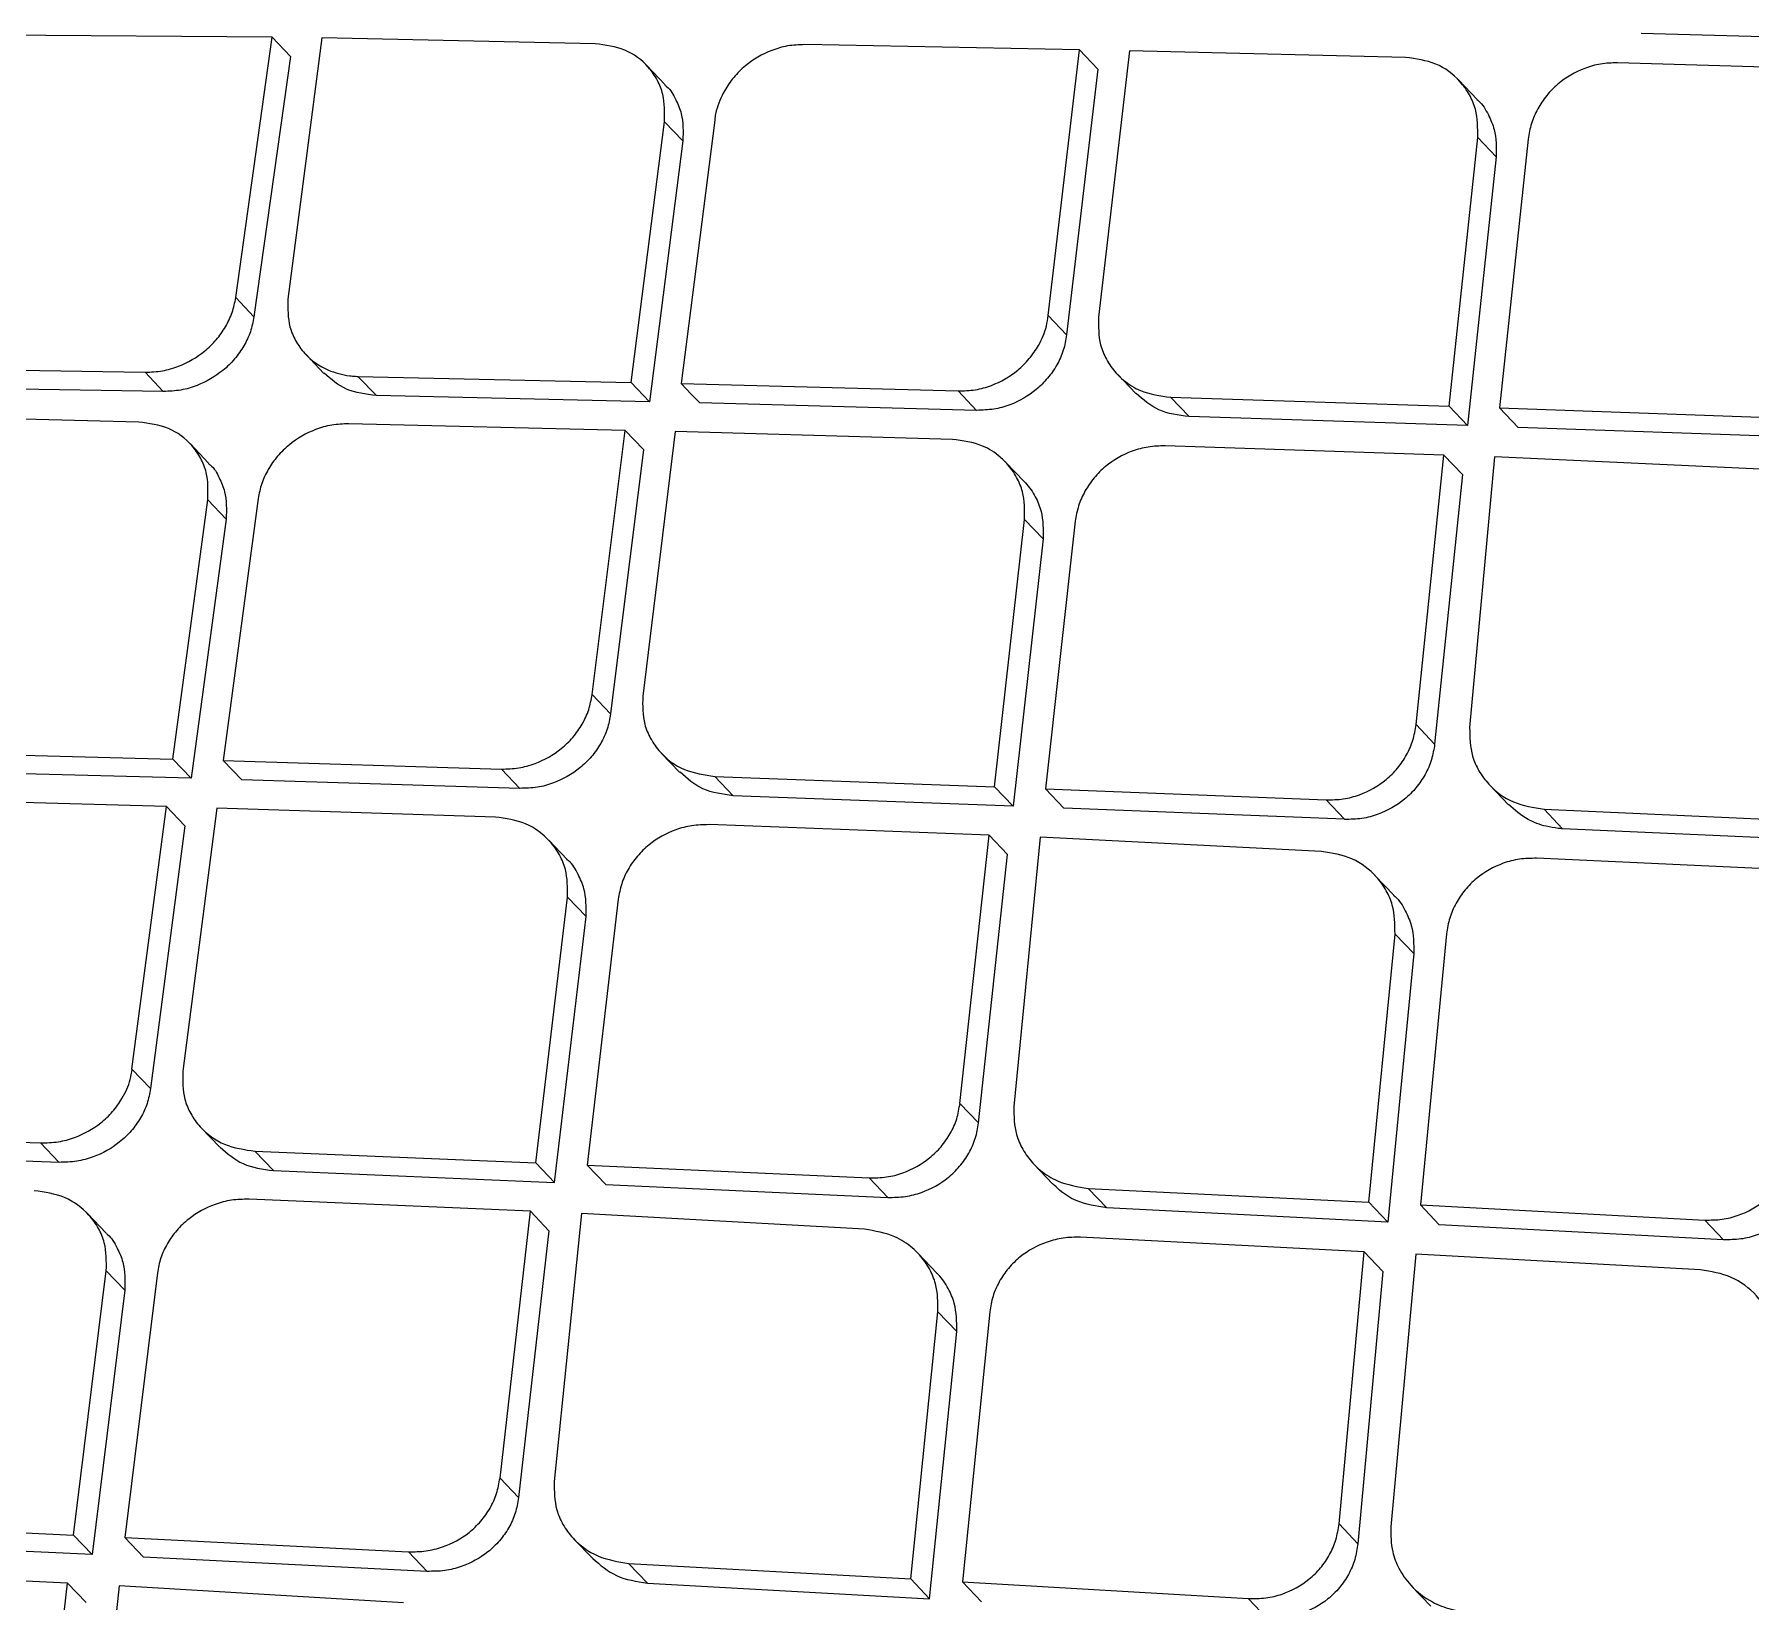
# Model space of a CAD drawing. Extents: x 832 to 912, y 781 to 934.
# Drawn here: x 897.548 to 898.583, y 807.705 to 808.651 of the extents above; entities that cross this region are included whole.
import ezdxf

# ---------------------------------------------------------------- set-up
doc = ezdxf.new("R2010")
doc.units = 0
doc.header["$MEASUREMENT"] = 0
doc.layers.add('1', color=4, linetype='Continuous')

# ---------------------------------------------------------------- blocks, each defined once
blk = doc.blocks.new('2026 SOVEREIGN HL')
at = {"layer": '1', "color": 3, "linetype": 'Continuous', "lineweight": 25}
for p, q in [((65.962, 11.5544), (65.7981, 11.5557)), ((65.94, 11.3973), (65.962, 11.5544)), ((65.973, 11.5429), (65.962, 11.5544)), ((66.9549, 11.5521), (66.7877, 11.5568)), ((65.9919, 11.5541), (65.9715, 11.3963)), ((66.1569, 11.5505), (65.9919, 11.5541)), ((66.449, 11.5468), (66.2832, 11.55)), ((66.4301, 11.3865), (66.449, 11.5468)), ((66.449, 11.5468), (66.4601, 11.5352)), ((66.4792, 11.5462), (66.4604, 11.3856)), ((66.6457, 11.5423), (66.4792, 11.5462)), ((65.973, 11.5429), (65.951, 11.3858)), ((66.199, 11.5258), (66.1879, 11.5374)), ((66.4601, 11.5352), (66.4412, 11.3748)), ((66.9408, 11.5342), (66.7734, 11.539)), ((66.6888, 11.5169), (66.6777, 11.5286)), ((66.1785, 11.3461), (66.1986, 11.5035)), ((66.1986, 11.5035), (66.2097, 11.4919)), ((66.2289, 11.5045), (66.2087, 11.3454)), ((66.6719, 11.3318), (66.6892, 11.4939)), ((66.6892, 11.4939), (66.7004, 11.4822)), ((66.7196, 11.493), (66.7024, 11.3308)), ((66.2097, 11.4919), (66.1896, 11.3345)), ((66.7004, 11.4822), (66.6831, 11.3201)), ((65.94, 11.3973), (65.951, 11.3858)), ((66.4301, 11.3865), (66.4412, 11.3748)), ((65.9822, 11.3631), (65.9932, 11.3515)), ((65.7201, 11.3548), (65.8853, 11.3523)), ((65.8853, 11.3523), (65.8963, 11.3407)), ((66.0137, 11.3498), (66.1785, 11.3461)), ((66.0137, 11.3498), (66.0248, 11.3382)), ((66.4718, 11.3511), (66.4829, 11.3394)), ((65.8963, 11.3407), (65.7311, 11.3432)), ((66.1896, 11.3345), (66.0248, 11.3382)), ((66.1896, 11.3345), (66.1785, 11.3461)), ((66.2087, 11.3454), (66.3758, 11.341)), ((66.3758, 11.341), (66.3869, 11.3293)), ((66.5039, 11.3372), (66.6719, 11.3318)), ((66.5039, 11.3372), (66.5151, 11.3255)), ((66.3869, 11.3293), (66.2199, 11.3338)), ((66.6719, 11.3318), (66.6831, 11.3201)), ((66.7024, 11.3308), (66.7136, 11.319)), ((66.7024, 11.3308), (66.8709, 11.3248)), ((65.8815, 11.3222), (65.7159, 11.3264)), ((66.1748, 11.3172), (66.0083, 11.3212)), ((66.155, 11.1578), (66.1748, 11.3172)), ((66.1859, 11.3056), (66.1748, 11.3172)), ((66.2051, 11.3165), (66.1855, 11.1568)), ((66.3723, 11.3118), (66.2051, 11.3165)), ((66.6831, 11.3201), (66.5151, 11.3255)), ((66.8822, 11.313), (66.7136, 11.319)), ((65.9236, 11.2974), (65.9126, 11.309)), ((66.6688, 11.3023), (66.5007, 11.3079)), ((66.1859, 11.3056), (66.1661, 11.1461)), ((66.4156, 11.2863), (66.4044, 11.298)), ((66.652, 11.1397), (66.6688, 11.3023)), ((66.6688, 11.3023), (66.68, 11.2906)), ((66.6994, 11.3013), (66.6843, 11.1379)), ((66.8684, 11.2935), (66.6994, 11.3013)), ((66.68, 11.2906), (66.6632, 11.1279)), ((65.902, 11.1189), (65.9231, 11.2753)), ((65.9231, 11.2753), (65.9342, 11.2637)), ((65.9535, 11.2761), (65.9324, 11.118)), ((65.9342, 11.2637), (65.9131, 11.1073)), ((66.3977, 11.1022), (66.4158, 11.2634)), ((66.4158, 11.2634), (66.427, 11.2517)), ((66.4464, 11.2624), (66.4284, 11.101)), ((66.427, 11.2517), (66.4089, 11.0905)), ((66.155, 11.1578), (66.1661, 11.1462)), ((66.652, 11.1397), (66.6632, 11.1279)), ((65.7366, 11.1233), (65.902, 11.1189)), ((66.1967, 11.1224), (66.2079, 11.1107)), ((65.9131, 11.1073), (65.7477, 11.1117)), ((65.9131, 11.1073), (65.902, 11.1189)), ((65.9324, 11.118), (65.9436, 11.1064)), ((65.9324, 11.118), (66.1002, 11.1128)), ((66.1002, 11.1128), (66.1113, 11.1012)), ((66.1113, 11.1012), (65.9436, 11.1064)), ((66.229, 11.1084), (66.3977, 11.1022)), ((66.229, 11.1084), (66.2401, 11.0967)), ((66.3977, 11.1022), (66.4089, 11.0905)), ((66.4284, 11.101), (66.5977, 11.0942)), ((66.4284, 11.101), (66.4396, 11.0893)), ((66.6964, 11.1031), (66.7077, 11.0913)), ((65.8982, 11.0902), (65.731, 11.0948)), ((65.8774, 10.9317), (65.8982, 11.0902)), ((65.8982, 11.0902), (65.9093, 11.0785)), ((65.9286, 11.0893), (65.9081, 10.9306)), ((66.0966, 11.0839), (65.9286, 11.0893)), ((66.4089, 11.0905), (66.2401, 11.0967)), ((66.6089, 11.0825), (66.4396, 11.0893)), ((66.5977, 11.0942), (66.6089, 11.0825)), ((66.7292, 11.0886), (66.8976, 11.0811)), ((66.7292, 11.0886), (66.7404, 11.0768)), ((65.9093, 11.0785), (65.8886, 10.92)), ((66.3944, 11.0729), (66.2255, 11.0793)), ((66.14, 11.0583), (66.1288, 11.0699)), ((66.3768, 10.9111), (66.3944, 11.0729)), ((66.4056, 11.0612), (66.3944, 11.0729)), ((66.4252, 11.0717), (66.4094, 10.9092)), ((66.595, 11.0631), (66.4252, 11.0717)), ((66.9089, 11.0692), (66.7404, 11.0768)), ((66.3881, 10.8993), (66.4056, 11.0612)), ((66.8949, 11.0512), (66.7247, 11.059)), ((66.6385, 11.0368), (66.6272, 11.0486)), ((66.1211, 10.8752), (66.1401, 11.0355)), ((66.1401, 11.0355), (66.1513, 11.0238)), ((66.1707, 11.0343), (66.1519, 10.8738)), ((66.1323, 10.8634), (66.1513, 11.0238)), ((66.6235, 10.8514), (66.6393, 11.0133)), ((66.6393, 11.0133), (66.6506, 11.0015)), ((66.6704, 11.0135), (66.6546, 10.8498)), ((66.6506, 11.0015), (66.6349, 10.8395)), ((65.8774, 10.9317), (65.8886, 10.92)), ((66.3768, 10.9111), (66.3881, 10.8993)), ((65.6537, 10.8932), (65.8222, 10.8872)), ((65.9192, 10.8963), (65.9304, 10.8846)), ((65.8334, 10.8755), (65.6648, 10.8816)), ((65.8222, 10.8872), (65.8333, 10.8756)), ((65.9516, 10.8822), (66.1211, 10.8752)), ((65.9516, 10.8822), (65.9627, 10.8705)), ((66.1211, 10.8752), (66.1323, 10.8634)), ((66.1519, 10.8738), (66.1632, 10.8621)), ((66.1519, 10.8738), (66.3221, 10.8661)), ((66.4214, 10.8744), (66.4326, 10.8626)), ((65.9627, 10.8705), (66.1323, 10.8634)), ((66.1632, 10.8621), (66.3333, 10.8543)), ((66.3221, 10.8661), (66.3333, 10.8543)), ((66.1177, 10.846), (65.948, 10.8533)), ((66.4542, 10.8598), (66.6235, 10.8514)), ((66.4542, 10.8598), (66.4655, 10.848)), ((66.6235, 10.8514), (66.6349, 10.8395)), ((65.8619, 10.8327), (65.8507, 10.8444)), ((66.0994, 10.685), (66.1177, 10.846)), ((66.1177, 10.846), (66.1289, 10.8342)), ((66.1486, 10.8446), (66.132, 10.6829)), ((66.3192, 10.8351), (66.1486, 10.8446)), ((66.6349, 10.8395), (66.4655, 10.848)), ((66.6546, 10.8498), (66.8261, 10.8407)), ((66.6546, 10.8498), (66.666, 10.8379)), ((66.8374, 10.8288), (66.8261, 10.8407)), ((66.1289, 10.8342), (66.1106, 10.6732)), ((66.6207, 10.8216), (66.4496, 10.8303)), ((66.8374, 10.8288), (66.666, 10.8379)), ((66.3629, 10.8087), (66.3516, 10.8205)), ((66.6055, 10.6573), (66.6207, 10.8216)), ((66.632, 10.8097), (66.6207, 10.8216)), ((66.6518, 10.82), (66.6368, 10.6555)), ((66.8235, 10.8107), (66.6518, 10.82)), ((65.8421, 10.6506), (65.8619, 10.8101)), ((65.8619, 10.8101), (65.8731, 10.7984)), ((66.632, 10.8097), (66.6169, 10.6454)), ((65.8927, 10.8088), (65.8731, 10.6491)), ((65.8731, 10.7984), (65.8533, 10.6388)), ((66.3472, 10.6241), (66.3636, 10.7853)), ((66.3636, 10.7853), (66.3749, 10.7735)), ((66.3948, 10.7853), (66.3784, 10.6223)), ((66.3585, 10.6122), (66.3749, 10.7735)), ((66.0994, 10.685), (66.1106, 10.6732)), ((65.6717, 10.6585), (65.8421, 10.6506)), ((66.6055, 10.6573), (66.6169, 10.6454)), ((65.8533, 10.6388), (65.6829, 10.6468)), ((65.8421, 10.6506), (65.8533, 10.6389)), ((65.8731, 10.6491), (66.0441, 10.6405)), ((65.8731, 10.6491), (65.8843, 10.6373)), ((66.144, 10.6482), (66.1553, 10.6364)), ((66.0554, 10.6287), (65.8843, 10.6373)), ((66.0441, 10.6405), (66.0554, 10.6287)), ((66.177, 10.6335), (66.3472, 10.6241)), ((66.177, 10.6335), (66.1883, 10.6216)), ((65.8386, 10.6216), (65.668, 10.6297)), ((66.3585, 10.6122), (66.3472, 10.6241)), ((65.8195, 10.4614), (65.8386, 10.6216)), ((65.8498, 10.6098), (65.8386, 10.6216)), ((65.8696, 10.62), (65.8523, 10.459)), ((66.0411, 10.6096), (65.8696, 10.62)), ((66.1883, 10.6216), (66.3585, 10.6122)), ((66.3784, 10.6223), (66.3898, 10.6104)), ((66.3784, 10.6223), (66.5508, 10.6123)), ((66.6495, 10.6196), (66.6609, 10.6076)), ((66.5508, 10.6123), (66.5622, 10.6003))]:
    blk.add_line(p, q, dxfattribs=at)
at = {"layer": '1', "color": 3, "linetype": 'Continuous', "lineweight": 25, "flags": 128}
blk.add_lwpolyline([(66.2087, 11.3454), (66.215, 11.3389), (66.2199, 11.3338)], dxfattribs=at)
at = {"layer": '1', "color": 3, "linetype": 'Continuous', "lineweight": 25}
for points, knots in [([(60.2822, 11.5275), (60.2534, 11.5736), (60.1981, 11.6621), (60.1128, 11.7968), (60.0317, 11.9243), (59.9635, 12.0307), (59.906, 12.1204), (59.8693, 12.1777), (59.8427, 12.2191), (59.828, 12.2418), (59.813, 12.2651), (59.7976, 12.2891), (59.7817, 12.3138), (59.7545, 12.356), (59.7181, 12.4126), (59.6745, 12.4802), (59.6371, 12.5381), (59.6064, 12.5858), (59.5812, 12.6248), (59.553, 12.6684), (59.5197, 12.72), (59.4807, 12.7805), (59.4433, 12.8384), (59.4077, 12.8936), (59.3703, 12.9516), (59.3297, 13.0146), (59.286, 13.0824), (59.2511, 13.1366), (59.2257, 13.1762), (59.2086, 13.2027), (59.1908, 13.2305), (59.1721, 13.2596), (59.1534, 13.2889), (59.1308, 13.3241), (59.1029, 13.3679), (59.0673, 13.4239), (59.0264, 13.4888), (58.98, 13.563), (58.932, 13.6406), (58.8888, 13.7117), (58.8521, 13.7731), (58.8232, 13.8221), (58.7935, 13.8732), (58.7606, 13.9311), (58.7261, 13.9933), (58.6891, 14.0624), (58.6528, 14.1334), (58.613, 14.2169), (58.5756, 14.3029), (58.5419, 14.3902), (58.5135, 14.4768), (58.4895, 14.5673), (58.4706, 14.6664), (58.4596, 14.7757), (58.4592, 14.8893), (58.4693, 15.0006), (58.488, 15.1079), (58.5139, 15.2137), (58.5473, 15.3209), (58.5892, 15.4317), (58.6384, 15.5444), (58.6917, 15.6526), (58.747, 15.7549), (58.8016, 15.8493), (58.8608, 15.9456), (58.9237, 16.0423), (58.9948, 16.1467), (59.0628, 16.242), (59.1331, 16.3373), (59.2059, 16.4331), (59.2967, 16.5491), (59.3964, 16.6729), (59.4963, 16.794), (59.5922, 16.9081), (59.6906, 17.0233), (59.8192, 17.1719), (59.9714, 17.3446), (60.1451, 17.5382), (60.3676, 17.7818), (60.6505, 18.0844), (60.9907, 18.4381), (61.3079, 18.7587), (61.5992, 19.046), (61.8645, 19.3022), (62.1341, 19.5569), (62.4085, 19.8105), (62.6456, 20.0246), (62.8371, 20.1941), (62.9882, 20.326), (63.1429, 20.4588), (63.2699, 20.5658), (63.3597, 20.6401), (63.4137, 20.6843), (63.4613, 20.7229), (63.5044, 20.7576), (63.5403, 20.7862), (63.5765, 20.8148), (63.6126, 20.8432), (63.6529, 20.8745), (63.6975, 20.9088), (63.7463, 20.9459), (63.8129, 20.9958), (63.9062, 21.0639), (64.0165, 21.1411), (64.1345, 21.2195), (64.2454, 21.2889), (64.3588, 21.355), (64.4896, 21.4254), (64.6404, 21.4972), (64.7801, 21.5514), (64.8884, 21.5857), (64.9667, 21.6066), (65.0451, 21.6236), (65.1468, 21.6401), (65.2696, 21.6489), (65.4079, 21.6425), (65.5342, 21.6221), (65.6419, 21.594), (65.735, 21.5631), (65.817, 21.5313), (65.8782, 21.5047), (65.9178, 21.4865), (65.9395, 21.4763), (65.9614, 21.4658), (65.9836, 21.4549), (66.0061, 21.4436), (66.0288, 21.432), (66.0517, 21.4201), (66.0744, 21.4081), (66.1263, 21.3803), (66.2137, 21.3316), (66.3258, 21.2662), (66.423, 21.2074), (66.5197, 21.1476), (66.6203, 21.0843), (66.7269, 21.016), (66.8232, 20.954), (66.9191, 20.892), (67.022, 20.8252), (67.1256, 20.7578), (67.2384, 20.6843), (67.3211, 20.6304), (67.3781, 20.5932), (67.3971, 20.5808), (67.4163, 20.5683), (67.4357, 20.5556), (67.4554, 20.5428), (67.479, 20.5274), (67.51, 20.5071), (67.552, 20.4798), (67.6045, 20.4455), (67.6673, 20.4046), (67.7366, 20.3595), (67.8045, 20.3152), (67.8813, 20.2653), (67.9624, 20.2126), (68.0492, 20.1564), (68.1396, 20.0978), (68.2398, 20.0331), (68.3535, 19.96), (68.4724, 19.884), (68.5504, 19.8347), (68.5908, 19.8092)], [0, 0, 0, 0, 0.017972, 0.034499, 0.049575, 0.06319, 0.070996, 0.079624, 0.082019, 0.084471, 0.086979, 0.089543, 0.092164, 0.094841, 0.102955, 0.109932, 0.115772, 0.120716, 0.124387, 0.127538, 0.133778, 0.139714, 0.145344, 0.150669, 0.155689, 0.162001, 0.16859, 0.17481, 0.177146, 0.179591, 0.182145, 0.184806, 0.187576, 0.190153, 0.194417, 0.199436, 0.205212, 0.211744, 0.219033, 0.225469, 0.230066, 0.23466, 0.237846, 0.242849, 0.248995, 0.253037, 0.259479, 0.265792, 0.272345, 0.278856, 0.284859, 0.290589, 0.297246, 0.304138, 0.310732, 0.317019, 0.32249, 0.327618, 0.333058, 0.338198, 0.343467, 0.348861, 0.353175, 0.357536, 0.361802, 0.366387, 0.370823, 0.376203, 0.379608, 0.384116, 0.389631, 0.395968, 0.401699, 0.406932, 0.412347, 0.418331, 0.42846, 0.437511, 0.446713, 0.464408, 0.482566, 0.500008, 0.513359, 0.526975, 0.54006, 0.553658, 0.567627, 0.574883, 0.58159, 0.589561, 0.597226, 0.599827, 0.602393, 0.604924, 0.606589, 0.608507, 0.610009, 0.611705, 0.613595, 0.61568, 0.617957, 0.620428, 0.624993, 0.630932, 0.635664, 0.64122, 0.646118, 0.651188, 0.659172, 0.666996, 0.671004, 0.674999, 0.678716, 0.683038, 0.691089, 0.699127, 0.707662, 0.71519, 0.720935, 0.727322, 0.73309, 0.734714, 0.736379, 0.738075, 0.739801, 0.741557, 0.743344, 0.745161, 0.747008, 0.748766, 0.757622, 0.768385, 0.776841, 0.782481, 0.793472, 0.803343, 0.811058, 0.819636, 0.829702, 0.839768, 0.848941, 0.862063, 0.863906, 0.865778, 0.867678, 0.869607, 0.871565, 0.873552, 0.876686, 0.880926, 0.886273, 0.892726, 0.900286, 0.907939, 0.914262, 0.924949, 0.934463, 0.943201, 0.955746, 0.969398, 0.98415, 1, 1, 1, 1]), ([(69.641, 17.6616), (69.4833, 17.5178), (69.1657, 17.2279), (68.7018, 16.8035), (68.2618, 16.4006), (67.8608, 16.0334), (67.4617, 15.6678), (67.0552, 15.2956), (66.6322, 14.9086), (66.2807, 14.5874), (65.9979, 14.3293), (65.7814, 14.1317), (65.5638, 13.9332), (65.334, 13.7237), (65.0805, 13.4927), (64.7963, 13.2339), (64.4693, 12.9363), (64.0973, 12.5978), (63.6781, 12.2164), (63.2219, 11.801), (62.7439, 11.3655), (62.4182, 11.0681), (62.2568, 10.9207)], [0, 0, 0, 0, 0.064054, 0.129032, 0.188708, 0.243101, 0.2922, 0.351151, 0.408466, 0.464244, 0.494021, 0.523341, 0.552204, 0.582375, 0.616658, 0.65509, 0.697674, 0.749316, 0.805991, 0.867686, 0.93442, 1, 1, 1, 1]), ([(62.3003, 10.8999), (62.3007, 10.9003), (62.3042, 10.9034), (62.316, 10.9137), (62.3578, 10.9506), (62.514, 11.0883), (63.1225, 11.6236), (64.3272, 12.6809), (65.3993, 13.652), (66.0167, 14.2114)], [0, 0, 0, 0, 0.000353, 0.002828, 0.009435, 0.033986, 0.128384, 0.498019, 1, 1, 1, 1]), ([(70.7398, 13.4234), (70.5992, 13.2137), (70.3179, 12.7942), (69.8467, 12.2), (69.3413, 11.6351), (68.7988, 11.1052), (68.2213, 10.6135), (67.6123, 10.1617), (66.9773, 9.7465), (66.5338, 9.504), (66.312, 9.3828)], [0, 0, 0, 0, 0.1250008, 0.2500011, 0.3750032, 0.4999972, 0.6249912, 0.7499939, 0.8749964, 1, 1, 1, 1]), ([(71.4977, 13.2304), (71.3728, 13.0345), (71.1231, 12.6428), (70.7096, 12.0815), (70.2695, 11.5426), (69.8013, 11.0304), (69.3045, 10.5492), (68.7798, 10.0988), (68.2276, 9.679), (67.6507, 9.2899), (67.0541, 8.9285), (66.6412, 8.7147), (66.4347, 8.6078)], [0, 0, 0, 0, 0.100345, 0.20059, 0.300906, 0.400756, 0.500092, 0.599382, 0.699069, 0.799349, 0.899659, 1, 1, 1, 1]), ([(71.5122, 13.221), (71.5035, 13.2073), (71.4807, 13.1713), (71.4393, 13.1058), (71.3912, 13.0297), (71.3437, 12.9553), (71.3026, 12.892), (71.2631, 12.8324), (71.2227, 12.7724), (71.149, 12.6639), (71.042, 12.5107), (70.8633, 12.2638), (70.6395, 11.9711), (70.3496, 11.6171), (70.0306, 11.2549), (69.6793, 10.8891), (69.2812, 10.5095), (68.8279, 10.119), (68.3151, 9.7236), (67.8394, 9.3953), (67.4115, 9.1254), (67.1357, 8.9636), (66.9539, 8.8617), (66.8689, 8.8148), (66.7831, 8.7684), (66.6996, 8.724), (66.6137, 8.679), (66.5288, 8.636), (66.4699, 8.6061), (66.4426, 8.5923)], [0, 0, 0, 0, 0.007015, 0.018363, 0.033423, 0.04585, 0.056436, 0.065972, 0.076734, 0.087612, 0.122549, 0.157338, 0.219068, 0.281467, 0.354683, 0.427219, 0.500115, 0.591822, 0.685047, 0.779145, 0.840884, 0.903128, 0.916964, 0.930722, 0.945004, 0.958992, 0.971501, 0.986828, 1, 1, 1, 1]), ([(72.0759, 13.081), (71.9407, 12.8673), (71.6702, 12.4398), (71.2248, 11.8251), (70.749, 11.236), (70.2414, 10.6776), (69.7037, 10.1509), (69.1327, 9.6593), (68.5309, 9.2014), (67.9016, 8.7782), (67.2507, 8.3863), (66.8005, 8.1549), (66.5754, 8.0391)], [0, 0, 0, 0, 0.100262, 0.200594, 0.300842, 0.400493, 0.499762, 0.599107, 0.699009, 0.799378, 0.89967, 1, 1, 1, 1]), ([(72.6989, 12.8401), (72.5434, 12.6155), (72.2326, 12.1668), (71.7256, 11.524), (71.1904, 10.905), (70.6253, 10.3123), (70.0659, 9.7781), (69.5193, 9.2983), (68.9899, 8.8688), (68.4432, 8.46), (67.8795, 8.0739), (67.3016, 7.7084), (66.9039, 7.4857), (66.7051, 7.3744)], [0, 0, 0, 0, 0.1000688, 0.1999125, 0.299747, 0.3997862, 0.4998265, 0.5830233, 0.6662203, 0.7495516, 0.8330446, 0.9165067, 1, 1, 1, 1]), ([(66.7444, 7.304), (66.8243, 7.3478), (66.9726, 7.429), (67.1755, 7.5462), (67.3443, 7.6461), (67.4814, 7.7294), (67.7049, 7.8677), (68.1391, 8.1473), (68.7505, 8.5777), (69.4223, 9.1038), (70.0119, 9.6127), (70.5488, 10.1186), (71.0358, 10.6161), (71.4152, 11.0365), (71.6965, 11.367), (71.8827, 11.5937), (72.0253, 11.7735), (72.135, 11.9151), (72.2256, 12.0339), (72.3357, 12.1814), (72.4646, 12.3584), (72.6119, 12.5659), (72.7136, 12.7161), (72.7679, 12.7962)], [0, 0, 0, 0, 0.0332022, 0.0616214, 0.0854568, 0.1046896, 0.1201128, 0.181265, 0.29293, 0.3925487, 0.4921817, 0.5767546, 0.661373, 0.7459153, 0.7831098, 0.819609, 0.8528305, 0.8667665, 0.8848982, 0.9072637, 0.9338682, 0.9647159, 1, 1, 1, 1]), ([(66.1986, 11.5035), (66.1988, 11.5091), (66.1989, 11.5179), (66.1945, 11.5288), (66.1877, 11.5387), (66.1753, 11.548), (66.163, 11.5497), (66.1569, 11.5505)], [0, 0, 0, 0, 0.23022, 0.360673, 0.501174, 0.750428, 1, 1, 1, 1]), ([(66.2832, 11.55), (66.2797, 11.5499), (66.2731, 11.5496), (66.2606, 11.546), (66.2492, 11.5394), (66.2402, 11.5304), (66.2339, 11.5213), (66.2305, 11.513), (66.2291, 11.507), (66.229, 11.5051), (66.2289, 11.5045)], [0, 0, 0, 0, 0.135914, 0.264493, 0.498892, 0.625018, 0.749395, 0.92519, 0.975218, 1, 1, 1, 1]), ([(66.6892, 11.4939), (66.6892, 11.4997), (66.6892, 11.5088), (66.6844, 11.52), (66.6772, 11.5301), (66.6645, 11.5397), (66.6519, 11.5414), (66.6457, 11.5423)], [0, 0, 0, 0, 0.232787, 0.362674, 0.501336, 0.750698, 1, 1, 1, 1]), ([(66.7734, 11.539), (66.77, 11.5389), (66.7634, 11.5387), (66.7509, 11.5351), (66.7395, 11.5286), (66.7305, 11.5194), (66.7251, 11.5113), (66.7212, 11.5024), (66.7201, 11.4962), (66.7196, 11.493)], [0, 0, 0, 0, 0.134118, 0.262018, 0.49874, 0.622367, 0.746921, 0.872736, 1, 1, 1, 1]), ([(66.1988, 11.5256), (66.1992, 11.5253), (66.2022, 11.5232), (66.2054, 11.517), (66.2101, 11.5063), (66.2099, 11.4975), (66.2097, 11.4919)], [0, 0, 0, 0, 0.037026, 0.308685, 0.559999, 1, 1, 1, 1]), ([(66.6887, 11.5168), (66.689, 11.5165), (66.6921, 11.5142), (66.6956, 11.5079), (66.7005, 11.4968), (66.7004, 11.4878), (66.7004, 11.4822)], [0, 0, 0, 0, 0.029903, 0.310734, 0.566246, 1, 1, 1, 1]), ([(65.8853, 11.3523), (65.8888, 11.3524), (65.8956, 11.3527), (65.9081, 11.3564), (65.9194, 11.3629), (65.9284, 11.3717), (65.934, 11.3796), (65.9382, 11.3883), (65.9394, 11.3943), (65.94, 11.3973)], [0, 0, 0, 0, 0.140435, 0.27063, 0.499551, 0.624437, 0.749589, 0.874726, 1, 1, 1, 1]), ([(65.9715, 11.3963), (65.9714, 11.3907), (65.9713, 11.3818), (65.9759, 11.3711), (65.9828, 11.3613), (65.994, 11.3535), (66.0054, 11.3504), (66.0115, 11.3499), (66.0132, 11.3498), (66.0137, 11.3498), (66.0137, 11.3498)], [0, 0, 0, 0, 0.234067, 0.363357, 0.500645, 0.749568, 0.933314, 0.981347, 0.9981, 1, 1, 1, 1]), ([(65.951, 11.3858), (65.9504, 11.3827), (65.9492, 11.3767), (65.9451, 11.3681), (65.9395, 11.3601), (65.9305, 11.3513), (65.9192, 11.3448), (65.9067, 11.3411), (65.8999, 11.3408), (65.8963, 11.3407)], [0, 0, 0, 0, 0.125022, 0.249933, 0.374913, 0.500053, 0.729238, 0.859506, 1, 1, 1, 1]), ([(66.3758, 11.341), (66.3792, 11.3411), (66.386, 11.3413), (66.3985, 11.3448), (66.4099, 11.3513), (66.4189, 11.3603), (66.425, 11.3693), (66.4289, 11.3781), (66.4298, 11.3843), (66.4301, 11.3865)], [0, 0, 0, 0, 0.136948, 0.265927, 0.499356, 0.624612, 0.74936, 0.91507, 1, 1, 1, 1]), ([(66.4604, 11.3856), (66.4604, 11.3799), (66.4603, 11.3709), (66.4651, 11.3597), (66.47, 11.3526), (66.4768, 11.3462), (66.4872, 11.3395), (66.4976, 11.3381), (66.5039, 11.3372)], [0, 0, 0, 0, 0.2291951, 0.3597702, 0.500827, 0.5875208, 0.7508441, 1, 1, 1, 1]), ([(66.4412, 11.3748), (66.4407, 11.3717), (66.4396, 11.3655), (66.4355, 11.3566), (66.43, 11.3486), (66.421, 11.3396), (66.4097, 11.3331), (66.3971, 11.3296), (66.3904, 11.3294), (66.3869, 11.3293)], [0, 0, 0, 0, 0.127101, 0.252759, 0.377205, 0.500834, 0.734148, 0.863062, 1, 1, 1, 1]), ([(66.0248, 11.3382), (66.0185, 11.339), (66.0062, 11.3405), (65.9976, 11.348), (65.9934, 11.3517)], [0, 0, 0, 0, 0.5156445, 1, 1, 1, 1]), ([(66.5151, 11.3255), (66.5087, 11.3263), (66.4963, 11.328), (66.4874, 11.3358), (66.4831, 11.3395)], [0, 0, 0, 0, 0.515144, 1, 1, 1, 1]), ([(65.9231, 11.2753), (65.9233, 11.2809), (65.9235, 11.2897), (65.9191, 11.3006), (65.9123, 11.3104), (65.9, 11.3197), (65.8877, 11.3214), (65.8815, 11.3222)], [0, 0, 0, 0, 0.232778, 0.362596, 0.501131, 0.750341, 1, 1, 1, 1]), ([(66.0083, 11.3212), (66.0048, 11.321), (65.9981, 11.3208), (65.9855, 11.3172), (65.9741, 11.3107), (65.965, 11.3018), (65.9594, 11.2938), (65.9553, 11.2852), (65.9541, 11.2791), (65.9535, 11.2761)], [0, 0, 0, 0, 0.137646, 0.266801, 0.49894, 0.625331, 0.750826, 0.875661, 1, 1, 1, 1]), ([(66.4158, 11.2634), (66.4159, 11.2691), (66.4159, 11.2781), (66.4112, 11.2893), (66.4071, 11.2952), (66.4034, 11.2991), (66.399, 11.3031), (66.3893, 11.3095), (66.3786, 11.311), (66.3723, 11.3118)], [0, 0, 0, 0, 0.227482, 0.358518, 0.500879, 0.528138, 0.578965, 0.750895, 1, 1, 1, 1]), ([(66.5007, 11.3079), (66.4972, 11.3078), (66.4905, 11.3076), (66.478, 11.3042), (66.4665, 11.2977), (66.4575, 11.2887), (66.452, 11.2806), (66.448, 11.2717), (66.4469, 11.2655), (66.4463, 11.2624)], [0, 0, 0, 0, 0.135292, 0.263583, 0.498701, 0.623224, 0.748135, 0.873614, 1, 1, 1, 1]), ([(65.9235, 11.2972), (65.9238, 11.297), (65.9269, 11.2949), (65.93, 11.2888), (65.9347, 11.2782), (65.9344, 11.2693), (65.9342, 11.2637)], [0, 0, 0, 0, 0.036527, 0.304396, 0.554474, 1, 1, 1, 1]), ([(66.4155, 11.2863), (66.4158, 11.286), (66.4186, 11.2834), (66.4224, 11.2775), (66.4271, 11.2664), (66.4271, 11.2574), (66.427, 11.2517)], [0, 0, 0, 0, 0.029613, 0.30765, 0.562269, 1, 1, 1, 1]), ([(66.1002, 11.1128), (66.1037, 11.1129), (66.1105, 11.1131), (66.1232, 11.1166), (66.1345, 11.123), (66.1436, 11.1318), (66.1492, 11.1398), (66.1533, 11.1486), (66.1544, 11.1547), (66.155, 11.1578)], [0, 0, 0, 0, 0.138514, 0.268, 0.499394, 0.623426, 0.748279, 0.873721, 1, 1, 1, 1]), ([(66.1855, 11.1568), (66.1854, 11.1511), (66.1853, 11.142), (66.1901, 11.1309), (66.1972, 11.1208), (66.21, 11.1112), (66.2227, 11.1094), (66.229, 11.1084)], [0, 0, 0, 0, 0.231633, 0.361797, 0.501327, 0.750497, 1, 1, 1, 1]), ([(66.1661, 11.1461), (66.1656, 11.1431), (66.1644, 11.1369), (66.1604, 11.1281), (66.1548, 11.1202), (66.1457, 11.1113), (66.1343, 11.1049), (66.1217, 11.1014), (66.1149, 11.1012), (66.1113, 11.1012)], [0, 0, 0, 0, 0.126164, 0.251469, 0.376205, 0.500634, 0.732021, 0.861487, 1, 1, 1, 1]), ([(66.5977, 11.0942), (66.6012, 11.0943), (66.6079, 11.0944), (66.6206, 11.0978), (66.632, 11.1042), (66.641, 11.1132), (66.6465, 11.1213), (66.6504, 11.1302), (66.6515, 11.1365), (66.652, 11.1397)], [0, 0, 0, 0, 0.136162, 0.26481, 0.499118, 0.621807, 0.74612, 0.872081, 1, 1, 1, 1]), ([(66.6843, 11.1379), (66.6844, 11.132), (66.6846, 11.1228), (66.6897, 11.1115), (66.6972, 11.1013), (66.7101, 11.0916), (66.7228, 11.0896), (66.7292, 11.0886)], [0, 0, 0, 0, 0.234483, 0.363926, 0.501346, 0.75077, 1, 1, 1, 1]), ([(66.6632, 11.1279), (66.6627, 11.1248), (66.6617, 11.1185), (66.6577, 11.1095), (66.6522, 11.1014), (66.6432, 11.0924), (66.6318, 11.086), (66.6192, 11.0826), (66.6124, 11.0825), (66.6089, 11.0824)], [0, 0, 0, 0, 0.12793, 0.253884, 0.37819, 0.501207, 0.735352, 0.863904, 1, 1, 1, 1]), ([(66.2401, 11.0967), (66.2337, 11.0976), (66.2212, 11.0993), (66.2123, 11.1071), (66.208, 11.1109)], [0, 0, 0, 0, 0.515934, 1, 1, 1, 1]), ([(66.7404, 11.0768), (66.7404, 11.0768), (66.7403, 11.0768), (66.7401, 11.0768), (66.7392, 11.0769), (66.7359, 11.0772), (66.7289, 11.0784), (66.7181, 11.0823), (66.7115, 11.0881), (66.7078, 11.0914)], [0, 0, 0, 0, 0.002483, 0.006882, 0.021392, 0.073254, 0.268476, 0.585201, 1, 1, 1, 1]), ([(66.1401, 11.0355), (66.1401, 11.0412), (66.1402, 11.0502), (66.1355, 11.0614), (66.1283, 11.0715), (66.1155, 11.0811), (66.1029, 11.083), (66.0966, 11.0839)], [0, 0, 0, 0, 0.23002, 0.360599, 0.501374, 0.750555, 1, 1, 1, 1]), ([(66.2255, 11.0793), (66.222, 11.0792), (66.2153, 11.0791), (66.2026, 11.0757), (66.1912, 11.0693), (66.182, 11.0604), (66.1764, 11.0524), (66.1724, 11.0436), (66.1713, 11.0374), (66.1707, 11.0343)], [0, 0, 0, 0, 0.136585, 0.265275, 0.498666, 0.624126, 0.749289, 0.874498, 1, 1, 1, 1]), ([(66.1513, 11.0238), (66.1514, 11.0295), (66.1515, 11.0386), (66.1465, 11.0495), (66.1432, 11.0558), (66.1401, 11.0579), (66.1398, 11.0581)], [0, 0, 0, 0, 0.446227, 0.699589, 0.972678, 1, 1, 1, 1]), ([(66.6393, 11.0133), (66.6392, 11.0193), (66.6391, 11.0285), (66.6342, 11.0398), (66.6268, 11.0501), (66.6139, 11.06), (66.6013, 11.0621), (66.595, 11.0631)], [0, 0, 0, 0, 0.233264, 0.363059, 0.501437, 0.750848, 1, 1, 1, 1]), ([(66.7247, 11.059), (66.7212, 11.0589), (66.7145, 11.0589), (66.7018, 11.0555), (66.6903, 11.0491), (66.6813, 11.0401), (66.6758, 11.0319), (66.6719, 11.023), (66.6709, 11.0167), (66.6704, 11.0135)], [0, 0, 0, 0, 0.13484, 0.26294, 0.49845, 0.622352, 0.746972, 0.872756, 1, 1, 1, 1]), ([(66.6384, 11.0367), (66.6387, 11.0364), (66.6418, 11.034), (66.6455, 11.0276), (66.6505, 11.0164), (66.6506, 11.0073), (66.6506, 11.0015)], [0, 0, 0, 0, 0.033346, 0.311471, 0.565487, 1, 1, 1, 1]), ([(65.8222, 10.8872), (65.8258, 10.8873), (65.8327, 10.8875), (65.8454, 10.8909), (65.8568, 10.8972), (65.8659, 10.9059), (65.8722, 10.9148), (65.8762, 10.9235), (65.8771, 10.9296), (65.8775, 10.9317)], [0, 0, 0, 0, 0.140187, 0.270297, 0.49974, 0.625203, 0.749348, 0.915749, 1, 1, 1, 1]), ([(65.9081, 10.9306), (65.908, 10.9248), (65.9079, 10.9158), (65.9126, 10.9046), (65.9198, 10.8946), (65.9326, 10.885), (65.9452, 10.8832), (65.9516, 10.8822)], [0, 0, 0, 0, 0.233446, 0.363144, 0.501286, 0.750359, 1, 1, 1, 1]), ([(65.8886, 10.92), (65.888, 10.917), (65.8869, 10.9109), (65.8828, 10.9022), (65.8771, 10.8943), (65.868, 10.8855), (65.8565, 10.8792), (65.8439, 10.8758), (65.8369, 10.8756), (65.8334, 10.8755)], [0, 0, 0, 0, 0.125181, 0.250153, 0.375115, 0.500326, 0.729647, 0.85976, 1, 1, 1, 1]), ([(66.3221, 10.8661), (66.3256, 10.8662), (66.3324, 10.8662), (66.3451, 10.8696), (66.3566, 10.8759), (66.3657, 10.8848), (66.3713, 10.8928), (66.3753, 10.9017), (66.3763, 10.908), (66.3769, 10.9111)], [0, 0, 0, 0, 0.1373, 0.266346, 0.499164, 0.622504, 0.747098, 0.872818, 1, 1, 1, 1]), ([(66.4094, 10.9092), (66.4094, 10.9034), (66.4096, 10.8943), (66.4146, 10.883), (66.4197, 10.8758), (66.4268, 10.8693), (66.4373, 10.8625), (66.4479, 10.8608), (66.4542, 10.8598)], [0, 0, 0, 0, 0.228671, 0.359412, 0.500909, 0.588008, 0.750948, 1, 1, 1, 1]), ([(66.3333, 10.8543), (66.3369, 10.8544), (66.3437, 10.8545), (66.3564, 10.8578), (66.3679, 10.8641), (66.3769, 10.873), (66.3825, 10.881), (66.3865, 10.8899), (66.3876, 10.8962), (66.3881, 10.8993)], [0, 0, 0, 0, 0.137207, 0.266058, 0.498496, 0.622486, 0.747049, 0.872765, 1, 1, 1, 1]), ([(65.9305, 10.8847), (65.9349, 10.8809), (65.9438, 10.8731), (65.9563, 10.8714), (65.9627, 10.8705)], [0, 0, 0, 0, 0.485295, 1, 1, 1, 1]), ([(66.8261, 10.8407), (66.8296, 10.8407), (66.8364, 10.8407), (66.8491, 10.844), (66.8606, 10.8503), (66.8696, 10.8594), (66.875, 10.8675), (66.8789, 10.8766), (66.8799, 10.883), (66.8804, 10.8862)], [0, 0, 0, 0, 0.13562, 0.263997, 0.498932, 0.621022, 0.745135, 0.871303, 1, 1, 1, 1]), ([(66.8917, 10.8743), (66.8912, 10.8711), (66.8903, 10.8647), (66.8864, 10.8556), (66.881, 10.8475), (66.872, 10.8384), (66.8605, 10.8321), (66.8478, 10.8288), (66.841, 10.8288), (66.8375, 10.8288)], [0, 0, 0, 0, 0.128646, 0.254752, 0.378731, 0.501104, 0.735976, 0.864326, 1, 1, 1, 1]), ([(66.4655, 10.848), (66.4591, 10.849), (66.4486, 10.8507), (66.4382, 10.8572), (66.4341, 10.8613), (66.4327, 10.8627)], [0, 0, 0, 0, 0.514935, 0.838107, 1, 1, 1, 1]), ([(65.8619, 10.8101), (65.862, 10.8158), (65.8621, 10.8248), (65.8574, 10.836), (65.8502, 10.846), (65.8374, 10.8556), (65.8248, 10.8575), (65.8184, 10.8584)], [0, 0, 0, 0, 0.231941, 0.362018, 0.501295, 0.750427, 1, 1, 1, 1]), ([(65.948, 10.8533), (65.9444, 10.8532), (65.9376, 10.8531), (65.9249, 10.8497), (65.9134, 10.8435), (65.9042, 10.8346), (65.8985, 10.8266), (65.8944, 10.8179), (65.8933, 10.8118), (65.8927, 10.8088)], [0, 0, 0, 0, 0.137946, 0.267126, 0.498757, 0.625083, 0.750508, 0.875397, 1, 1, 1, 1]), ([(65.8618, 10.8326), (65.8621, 10.8324), (65.8651, 10.8302), (65.8684, 10.824), (65.8734, 10.8132), (65.8732, 10.8041), (65.8731, 10.7984)], [0, 0, 0, 0, 0.027336, 0.298822, 0.551645, 1, 1, 1, 1]), ([(66.3636, 10.7853), (66.3636, 10.7911), (66.3635, 10.8002), (66.3586, 10.8116), (66.3536, 10.8188), (66.3466, 10.8254), (66.3362, 10.8323), (66.3256, 10.8341), (66.3192, 10.8351)], [0, 0, 0, 0, 0.227603, 0.358641, 0.500971, 0.585541, 0.750996, 1, 1, 1, 1]), ([(66.4496, 10.8303), (66.4461, 10.8303), (66.4393, 10.8302), (66.4266, 10.827), (66.415, 10.8207), (66.4059, 10.8117), (66.4003, 10.8036), (66.3964, 10.7947), (66.3953, 10.7885), (66.3948, 10.7853)], [0, 0, 0, 0, 0.13586, 0.264234, 0.498385, 0.623056, 0.747968, 0.873473, 1, 1, 1, 1]), ([(66.8696, 10.7602), (66.8694, 10.7661), (66.869, 10.7754), (66.8637, 10.787), (66.856, 10.7974), (66.8428, 10.8075), (66.8299, 10.8096), (66.8235, 10.8107)], [0, 0, 0, 0, 0.231323, 0.36166, 0.501639, 0.751154, 1, 1, 1, 1]), ([(66.3749, 10.7735), (66.3749, 10.7793), (66.3748, 10.7884), (66.3699, 10.7997), (66.366, 10.8057), (66.3631, 10.8084), (66.3628, 10.8087)], [0, 0, 0, 0, 0.439569, 0.692609, 0.967527, 1, 1, 1, 1]), ([(66.0441, 10.6405), (66.0477, 10.6405), (66.0546, 10.6406), (66.0674, 10.6438), (66.0789, 10.65), (66.088, 10.6588), (66.0937, 10.6668), (66.0977, 10.6756), (66.0988, 10.6819), (66.0994, 10.685)], [0, 0, 0, 0, 0.138554, 0.268012, 0.499438, 0.623305, 0.748137, 0.873555, 1, 1, 1, 1]), ([(66.132, 10.6829), (66.1321, 10.677), (66.1322, 10.668), (66.1372, 10.6566), (66.1447, 10.6464), (66.1578, 10.6366), (66.1706, 10.6345), (66.177, 10.6334)], [0, 0, 0, 0, 0.230495, 0.36093, 0.501366, 0.75056, 1, 1, 1, 1]), ([(66.1106, 10.6732), (66.1101, 10.6701), (66.109, 10.6638), (66.105, 10.655), (66.0993, 10.647), (66.0902, 10.6382), (66.0787, 10.632), (66.0659, 10.6287), (66.059, 10.6287), (66.0554, 10.6287)], [0, 0, 0, 0, 0.126284, 0.251531, 0.376114, 0.500539, 0.731898, 0.86139, 1, 1, 1, 1]), ([(66.5508, 10.6123), (66.5543, 10.6123), (66.5612, 10.6122), (66.574, 10.6154), (66.5855, 10.6217), (66.5946, 10.6306), (66.6001, 10.6387), (66.604, 10.6477), (66.605, 10.6541), (66.6055, 10.6573)], [0, 0, 0, 0, 0.13653, 0.265191, 0.498975, 0.621608, 0.745901, 0.871905, 1, 1, 1, 1]), ([(66.6368, 10.6555), (66.6368, 10.6504), (66.6368, 10.6418), (66.6416, 10.6298), (66.6491, 10.6189), (66.6601, 10.6104), (66.6715, 10.606), (66.6786, 10.6047), (66.6818, 10.6044), (66.6827, 10.6043), (66.6829, 10.6043), (66.6829, 10.6043), (66.683, 10.6043), (66.683, 10.6043)], [0, 0, 0, 0, 0.195539, 0.334545, 0.501066, 0.718252, 0.874017, 0.967989, 0.991753, 0.997814, 0.99938, 0.999912, 1, 1, 1, 1]), ([(66.6169, 10.6454), (66.6164, 10.6422), (66.6154, 10.6358), (66.6115, 10.6268), (66.606, 10.6187), (66.5969, 10.6097), (66.5853, 10.6035), (66.5726, 10.6003), (66.5657, 10.6003), (66.5622, 10.6003)], [0, 0, 0, 0, 0.128133, 0.254075, 0.378316, 0.501486, 0.735026, 0.863593, 1, 1, 1, 1]), ([(66.1554, 10.6365), (66.1599, 10.6325), (66.1691, 10.6245), (66.1818, 10.6226), (66.1883, 10.6216)], [0, 0, 0, 0, 0.489877, 1, 1, 1, 1])]:
    blk.add_open_spline(points, degree=3, knots=knots, dxfattribs=at)

msp = doc.modelspace()

# ---------------------------------------------------------------- block references
at = {"layer": '1'}
msp.add_blockref('2026 SOVEREIGN HL', (831.7292, 797.0948), dxfattribs=at)

doc.saveas('drawing.dxf')
